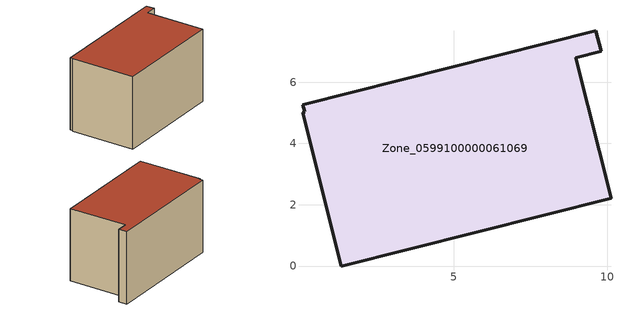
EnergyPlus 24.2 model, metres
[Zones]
Zone_0599100000061069
 floor ground (C_G): 0.12,5.03 0.07,5.26 9.63,7.67 9.8,7.01 8.97,6.8 10.12,2.22 1.32,0 0.06,5.01 z0
 wall outside (C_F): 9.8,7.01 9.63,7.67 0.07,5.26 0.12,5.03 0.06,5.01 1.32,0 10.12,2.22 8.97,6.8 9.8,7.01 z0:5.78
 roof outside (C_R): 0.07,5.26 0.12,5.03 0.06,5.01 1.32,0 10.12,2.22 8.97,6.8 9.8,7.01 9.63,7.67 z5.78
[BUILDING]
Pand.0599100000061069: North Axis=0; Terrain=City; Loads Convergence Tolerance Value=0.04; Temperature Convergence Tolerance Value=0.4; Solar Distribution=FullExterior; Maximum Number of Warmup Days=25; Minimum Number of Warmup Days=1
[Site:Location]
Rotterdam.The.Hague.AP_ZH_NLD Design_Conditions: Latitude=51.96; Longitude=4.45; Time Zone=1; Elevation=-4.5
[SITE:GROUNDTEMPERATURE:BUILDINGSURFACE]
18, 18, 18, 18, 18, 18, 18, 18, 18, 18, 18, 18
[MATERIAL] Thermal Absorptance=0.9; Solar Absorptance=0.7; Visible Absorptance=0.7
Name | Roughness | Thickness | Conductivity | Density | Specific Heat
G.TI.1975-1991 | MediumSmooth | 0.15 | 0.288461 | 540 | 1210
F.TI.1975-1991 | Rough | 0.3 | 0.230769 | 1920 | 840
R.TI.1975-1991 | MediumRough | 0.2 | 0.153846 | 1500 | 1000
[CONSTRUCTION]
C_G: G.TI.1975-1991
C_F: F.TI.1975-1991
C_R: R.TI.1975-1991
[ZONE]
Zone_0599100000061069: Type=1; Multiplier=1; Ceiling Height=Autocalculate; Volume=Autocalculate; Floor Area=autocalculate; Part of Total Floor Area=Yes
[ZONEINFILTRATION:DESIGNFLOWRATE]
Infil_Zone_0599100000061069: Zone or ZoneList or Space or SpaceList=Zone_0599100000061069; Schedule=AlwaysOn; Design Flow Rate Calculation Method=Flow/Area; Flow Rate per Floor Area=0.003; Constant Term Coefficient=1; Temperature Term Coefficient=0; Velocity Term Coefficient=0; Velocity Squared Term Coefficient=0
[HVACTEMPLATE:ZONE:IDEALLOADSAIRSYSTEM]
Zone_0599100000061069: Maximum Heating Supply Air Temperature=50; Minimum Cooling Supply Air Temperature=13; Maximum Heating Supply Air Humidity Ratio=0.0156; Minimum Cooling Supply Air Humidity Ratio=0.0077; Heating Limit=NoLimit; Cooling Limit=NoLimit; Dehumidification Control Type=ConstantSensibleHeatRatio; Cooling Sensible Heat Ratio=0.7; Dehumidification Setpoint=60; Humidification Control Type=None; Humidification Setpoint=30; Outdoor Air Method=None; Outdoor Air Flow Rate per Person=0.00944; Outdoor Air Flow Rate per Zone Floor Area=0; Outdoor Air Flow Rate per Zone=0; Demand Controlled Ventilation Type=None; Outdoor Air Economizer Type=NoEconomizer; Heat Recovery Type=None; Sensible Heat Recovery Effectiveness=0.7; Latent Heat Recovery Effectiveness=0.65
[ZONECONTROL:THERMOSTAT]
ThermostatControl_Zone_0599100000061069: Zone or ZoneList=Zone_0599100000061069; Control Type Schedule=DualSetpointControlType; Control 1=Thermostat_Zone_0599100000061069; Temperature Difference Between Cutout And Setpoint=0
[THERMOSTATSETPOINT:DUALSETPOINT]
Thermostat_Zone_0599100000061069: Heating Setpoint Temperature Schedule=HeatingSetpoint_Zone_0599100000061069; Cooling Setpoint Temperature Schedule=CoolingSetpoint_Zone_0599100000061069
[SCHEDULE:COMPACT]
HeatingSetpoint_Zone_0599100000061069: Through: 12/31, For: AllDays, Until: 24:00, 21
CoolingSetpoint_Zone_0599100000061069: Through: 12/31, For: AllDays, Until: 24:00, 24
DualSetpointControlType: Through: 12/31, For: AllDays, Until: 24:00, 4
AlwaysOn: Through: 12/31, For: AllDays, Until: 24:00, 1
